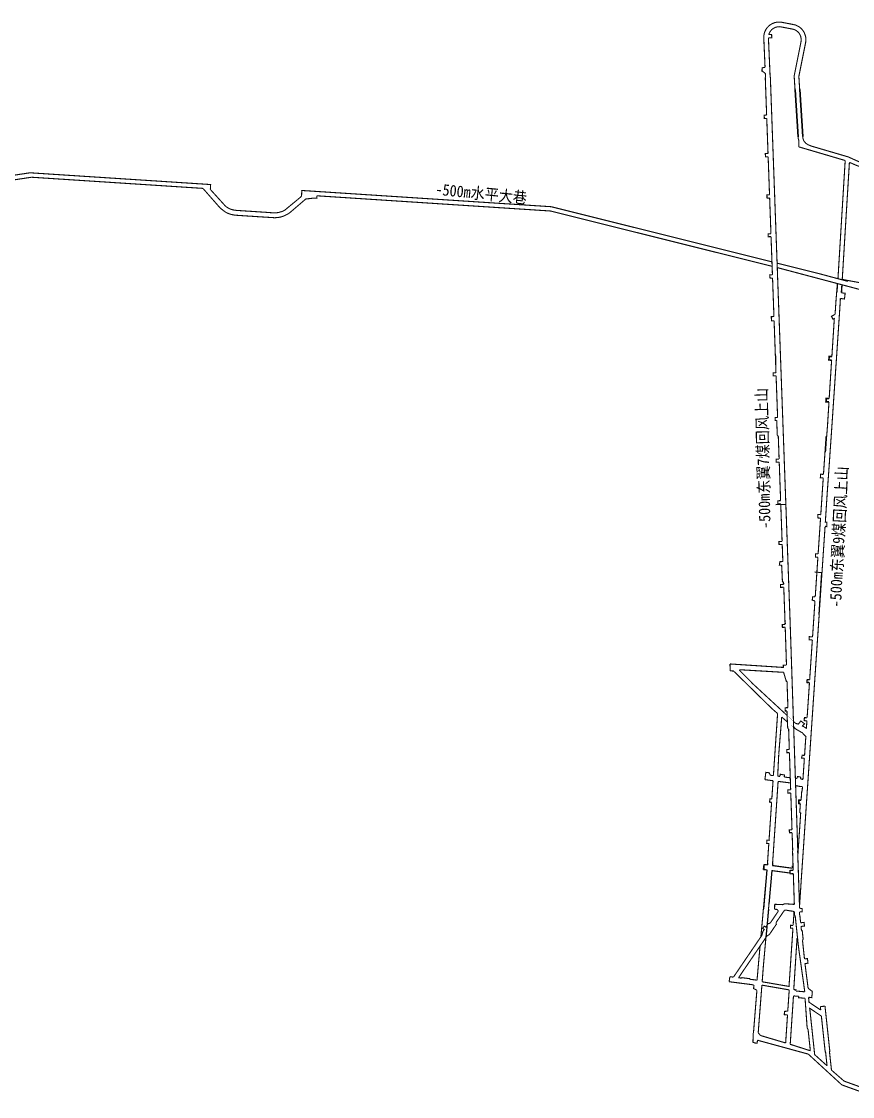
# Model space of a CAD drawing. Extents: x 39491721 to 39501025, y 3850790 to 3853755.
# Drawn here: x 39497289 to 39498057, y 3850892 to 3851884 of the extents above; entities that cross this region are included whole.
import ezdxf

# ---------------------------------------------------------------- set-up
doc = ezdxf.new("R2010")
doc.units = 0
doc.header["$MEASUREMENT"] = 0
for name, color, linetype in [('2018年1月新测点', 7, 'Continuous'), ('7煤煤巷', 7, 'Continuous'), ('9煤煤巷', 7, 'Continuous'), ('岩巷', 7, 'Continuous'), ('岩巷道名', 7, 'Continuous'), ('月末色框', 7, 'Continuous'), ('煤巷', 7, 'Continuous')]:
    doc.layers.add(name, color=color, linetype=linetype)
doc.styles.add('HZ', font='', dxfattribs={"width": 0.8})
doc.styles.get('HZ').set_extended_font_data('SimSun')

msp = doc.modelspace()

# ---------------------------------------------------------------- linework, layer by layer
at = {"color": 24}
for points in [[(39498006.33, 3851777.76), (39498003.55, 3851821)], [(39498006.87, 3851777.77), (39498004.09, 3851821.01)], [(39498010.62, 3851778.03), (39498007.84, 3851821.27)], [(39498011.16, 3851778.05), (39498008.38, 3851821.29)]]:
    msp.add_lwpolyline(points, dxfattribs=at)
at = {"color": 7}
msp.add_lwpolyline([(39497995.06, 3851438.11), (39497985.66, 3851437.77)], dxfattribs=at)
for centre in [(39497991.88, 3851367.26), (39497992.56, 3851366.44)]:
    msp.add_circle(centre, 0.1, dxfattribs=at)
at = {"layer": '2018年1月新测点', "color": 7}
for points in [[(39497985.37, 3851575.48), (39497985.64, 3851568.14)], [(39498028.4, 3851375.19), (39498021.88, 3851375.62)]]:
    msp.add_lwpolyline(points, dxfattribs=at)
at = {"layer": '7煤煤巷', "color": 7}
for p, q in [((39497974.41, 3851101.33), (39497975.14, 3851105.98)), ((39497975.14, 3851105.98), (39497977.96, 3851105.6)), ((39497975.14, 3851105.98), (39497977.96, 3851105.6)), ((39497978.12, 3851107.37), (39497977.96, 3851105.6)), ((39497982.8, 3851106.96), (39497982.62, 3851104.96)), ((39497977.54, 3851100.91), (39497974.34, 3851065.05)), ((39497974.41, 3851101.33), (39497977.54, 3851100.91)), ((39497982.21, 3851100.28), (39497979.45, 3851069.37)), ((39497979.03, 3851064.69), (39497976.66, 3851038.52))]:
    msp.add_line(p, q, dxfattribs=at)
at = {"layer": '7煤煤巷', "color": 0}
for p, q in [((39497982.21, 3851100.28), (39497998.31, 3851098.11)), ((39497982.72, 3851104.95), (39497998.7, 3851102.8))]:
    msp.add_line(p, q, dxfattribs=at)
at = {"layer": '7煤煤巷', "color": 7, "const_width": 1}
for points in [[(39497976.03, 3851832.67), (39497977.3, 3851797.82)], [(39497980.73, 3851832.84), (39497982.27, 3851790.5), (39497983.96, 3851743.74)], [(39497977.3, 3851797.82), (39497975.07, 3851797.74), (39497975.18, 3851794.55), (39497977.41, 3851794.63)], [(39497977.41, 3851794.63), (39497977.57, 3851790.33), (39497978.59, 3851762.25)], [(39497978.59, 3851762.25), (39497976.09, 3851762.16), (39497976.2, 3851759.16), (39497978.7, 3851759.25)], [(39497978.7, 3851759.25), (39497979.27, 3851743.57)], [(39497979.27, 3851743.57), (39497979.41, 3851739.53)], [(39497979.41, 3851739.53), (39497979.97, 3851724.19)], [(39497984.17, 3851738.2), (39497988.1, 3851629.77)], [(39497979.97, 3851724.19), (39497977.57, 3851724.1), (39497977.68, 3851721.11), (39497980.08, 3851721.19)], [(39497980.08, 3851721.19), (39497981.28, 3851688.13)], [(39497981.33, 3851688.13), (39497978.64, 3851688.03), (39497978.73, 3851685.43), (39497981.37, 3851685.53)], [(39497981.37, 3851685.53), (39497982.66, 3851650.26)], [(39497982.67, 3851650.26), (39497980.17, 3851650.17), (39497980.47, 3851647.17), (39497982.76, 3851647.26)], [(39497982.76, 3851647.26), (39497983.41, 3851629.6)], [(39497988.1, 3851629.77), (39497989.27, 3851597.72)], [(39497984.2, 3851607.83), (39497984.62, 3851596.08)], [(39497985.64, 3851568.14), (39497985.94, 3851559.8)], [(39497990.33, 3851568.31), (39497995.06, 3851438.11)], [(39497985.94, 3851559.8), (39497983.25, 3851559.71), (39497983.35, 3851557.01), (39497986.04, 3851557.11)], [(39497986.04, 3851557.11), (39497987.44, 3851518.51)], [(39497987.44, 3851518.51), (39497985.1, 3851518.42), (39497985.2, 3851515.78), (39497986.63, 3851515.83)], [(39497988.07, 3851501.06), (39497987.12, 3851502.39), (39497986.63, 3851515.83)], [(39497988.07, 3851501.06), (39497988.83, 3851480.09)], [(39497988.83, 3851480.09), (39497986.09, 3851479.99), (39497986.19, 3851477.3), (39497988.93, 3851477.4)], [(39497988.93, 3851477.4), (39497990.22, 3851441.79)], [(39497990.22, 3851441.79), (39497987.62, 3851441.69), (39497987.73, 3851438.89), (39497990.32, 3851438.99)], [(39497990.34, 3851438.65), (39497991.59, 3851404.2)], [(39497995.06, 3851438.11), (39497999.02, 3851329.09)], [(39497991.59, 3851404.2), (39497988.65, 3851404.09), (39497988.75, 3851401.29), (39497991.69, 3851401.4)], [(39497991.69, 3851401.4), (39497992.27, 3851385.52)], [(39497992.27, 3851385.52), (39497989.53, 3851385.42), (39497989.06, 3851382.22), (39497991.26, 3851382.34)], [(39497991.13, 3851382.34), (39497991.45, 3851376.9), (39497991.62, 3851372.4), (39497991.88, 3851367.26), (39497992.98, 3851365.93), (39497993.03, 3851364.53)], [(39497993.03, 3851364.53), (39497990.09, 3851364.42), (39497990.19, 3851361.72), (39497993.13, 3851361.83)], [(39497993.13, 3851361.83), (39497994.32, 3851328.92)], [(39497994.46, 3851324.89), (39497991.84, 3851324.8), (39497991.75, 3851327.4), (39497994.37, 3851327.48)], [(39497994.46, 3851324.89), (39497995.63, 3851289.94)], [(39497999.02, 3851329.09), (39498001.42, 3851257.81)], [(39497943.48, 3851291.01), (39497993, 3851287.78)], [(39497943.53, 3851284.63), (39497943.53, 3851284.63), (39497943.53, 3851284.63), (39497943.53, 3851284.63), (39497946.76, 3851284.48)], [(39497952.22, 3851285.69), (39497992.97, 3851283.28)], [(39497992.69, 3851287.62), (39497992.74, 3851289.84), (39497995.63, 3851289.94)], [(39497992.8, 3851287.8), (39497992.74, 3851289.84), (39497995.63, 3851289.94)], [(39497992.97, 3851283.28), (39497995.44, 3851274.99), (39497996.14, 3851275.01)], [(39497996.14, 3851275.01), (39497996.72, 3851257.66)], [(39497996.72, 3851257.66), (39497996.95, 3851250.67)], [(39498001.42, 3851257.81), (39498006.09, 3851118.74)], [(39497996.06, 3851247.64), (39497994.56, 3851247.59), (39497994.46, 3851250.59), (39497996.95, 3851250.67)], [(39497996.06, 3851247.64), (39497996.51, 3851236.37), (39497996.79, 3851231.71), (39497997.62, 3851230.74), (39497998.25, 3851212.05)], [(39497998.25, 3851212.05), (39497995.96, 3851211.97), (39497996.06, 3851209.08), (39497998.35, 3851209.15)], [(39497998.35, 3851209.15), (39497999.51, 3851174.8)], [(39497999.51, 3851174.8), (39497996.89, 3851174.71), (39497996.99, 3851171.81), (39497999.6, 3851171.9)], [(39497999.6, 3851171.9), (39498000.75, 3851137.88)], [(39498000.75, 3851137.88), (39497998.25, 3851137.8), (39497998.34, 3851135.2), (39498000.83, 3851135.28)], [(39498000.83, 3851135.28), (39498001.4, 3851118.59)], [(39497975.14, 3851105.98), (39497974.84, 3851101.29)], [(39497975.14, 3851105.98), (39497977.96, 3851105.59)], [(39497978.12, 3851107.37), (39497977.96, 3851105.59)], [(39497982.94, 3851106.94), (39497982.76, 3851104.95)], [(39497977.53, 3851100.7), (39497974.34, 3851065.05)], [(39497974.41, 3851101.33), (39497977.54, 3851100.9)], [(39497982.21, 3851100.28), (39497979.03, 3851064.69)], [(39498002.94, 3851069.01), (39497994.07, 3851069.64), (39497992.01, 3851068.78), (39497984.71, 3851069.14)], [(39497974.34, 3851065.25), (39497972, 3851039.13)], [(39497979.04, 3851064.94), (39497977.67, 3851049.68)], [(39497984.66, 3851064.54), (39497987.03, 3851064.39)], [(39498003.43, 3851059.21), (39498002.95, 3851059.19), (39498002.86, 3851062.08), (39498001.43, 3851062.76), (39497998.93, 3851063.03), (39497995.7, 3851063.65), (39497993.93, 3851063.72), (39497992.4, 3851061.66)], [(39498007.65, 3851065.61), (39498010.15, 3851065.04), (39498010.11, 3851062.3), (39498007.72, 3851061.98)], [(39498007.72, 3851061.98), (39498007.75, 3851059.33)], [(39497976.66, 3851038.52), (39497974.34, 3851012.67)], [(39497971.23, 3851030.52), (39497969.66, 3851013.09)], [(39497969.66, 3851013.03), (39497968.45, 3850999.07), (39497968.45, 3850999.07), (39497968.45, 3850999.07)], [(39497969.66, 3851013.03), (39497968.45, 3850999.07), (39497968.45, 3850999.07), (39497968.45, 3850999.07)], [(39497974.34, 3851012.67), (39497973.17, 3850997.58)], [(39497974.34, 3851012.67), (39497973.17, 3850997.58)], [(39497942.68, 3850997.53), (39497943.31, 3851002.38)], [(39497973.17, 3850997.58), (39497997.92, 3850993.3)], [(39497968.29, 3850989.81), (39497965.22, 3850991.38), (39497965.61, 3850994.43), (39497965.64, 3850994.69)], [(39497968.29, 3850989.81), (39497965.22, 3850991.38), (39497965.61, 3850994.43), (39497965.64, 3850994.69)], [(39497968.29, 3850989.81), (39497967.99, 3850985.7)], [(39497972.93, 3850994.48), (39497972.09, 3850983.65)], [(39497972.93, 3850994.48), (39497998.16, 3850990.09)]]:
    msp.add_lwpolyline(points, dxfattribs=at)
at = {"layer": '7煤煤巷', "color": 0, "const_width": 1}
for points in [[(39498001.23, 3851118.57), (39498001.84, 3851100.52)], [(39498005.93, 3851118.73), (39498007.72, 3851065.59)], [(39497982.2, 3851100.26), (39497998.31, 3851098.05)], [(39497982.62, 3851104.96), (39497998.73, 3851102.78)], [(39498001.84, 3851100.52), (39497998.82, 3851100.42), (39497998.92, 3851097.32), (39498001.95, 3851097.42)], [(39498001.95, 3851097.42), (39498002.9, 3851068.92)]]:
    msp.add_lwpolyline(points, dxfattribs=at)
at = {"layer": '9煤煤巷', "color": 7, "const_width": 1}
for points in [[(39498049.86, 3851755.8), (39498043.18, 3851646.68)], [(39498399.7, 3851665.8), (39498095.42, 3851746.59), (39498062.57, 3851754.69), (39498052.65, 3851759.14)], [(39498052.85, 3851739.23), (39498053.77, 3851754.25)], [(39498047.12, 3851645.62), (39498052.85, 3851739.23)], [(39498042.59, 3851641.7), (39498041.99, 3851634.19)], [(39498042.59, 3851641.7), (39498041.99, 3851634.19)], [(39498042.91, 3851641.84), (39498042.31, 3851634.33)], [(39498047.15, 3851646.03), (39498123.63, 3851631.82)], [(39498041.99, 3851634.18), (39498041.36, 3851626.36)], [(39498046.21, 3851633.68), (39498049.82, 3851633.25), (39498049.19, 3851627.99), (39498045.41, 3851628.44)], [(39498046.21, 3851633.68), (39498049.82, 3851633.25), (39498049.19, 3851627.99), (39498045.41, 3851628.44)], [(39498046.21, 3851633.68), (39498046.71, 3851641.04)], [(39498046.21, 3851633.68), (39498046.71, 3851641.04)], [(39498046.53, 3851633.83), (39498047.03, 3851641.19)], [(39498041.36, 3851626.36), (39498040.51, 3851613.72)], [(39498044.44, 3851612.39), (39498045.22, 3851624.42), (39498045.42, 3851628.65)], [(39498036.96, 3851501.47), (39498044.44, 3851612.39)], [(39498040.51, 3851613.72), (39498037.16, 3851611.97), (39498038.55, 3851609.32), (39498039.82, 3851609.98)], [(39498040.51, 3851613.72), (39498037.16, 3851611.97), (39498038.55, 3851609.32), (39498040.28, 3851610.22)], [(39498037.56, 3851574.81), (39498038.34, 3851586.92), (39498039.82, 3851609.98)], [(39498035.06, 3851535.91), (39498035.75, 3851547.06), (39498037.34, 3851571.52)], [(39498032.5, 3851498.33), (39498033.5, 3851510.54), (39498034.88, 3851532.91)], [(39498029.81, 3851466), (39498032.18, 3851501.18)], [(39498032.5, 3851498.33), (39498031.73, 3851486.72)], [(39498035.91, 3851486.7), (39498036.96, 3851501.47)], [(39498034.97, 3851472.7), (39498035.91, 3851486.7)], [(39498033.21, 3851448.2), (39498034.97, 3851472.7)], [(39498029.81, 3851466), (39498027.12, 3851466.18), (39498026.91, 3851462.99), (39498029.59, 3851462.8)], [(39498027.3, 3851428.83), (39498029.59, 3851462.8)], [(39498031.49, 3851421.36), (39498033.21, 3851448.2)], [(39498027.09, 3851425.64), (39498024.49, 3851425.81), (39498024.71, 3851429), (39498027.3, 3851428.83)], [(39498024.86, 3851392.57), (39498027.09, 3851425.64)], [(39498028.42, 3851375.18), (39498031.27, 3851417.87)], [(39498031.3, 3851418.2), (39498032.81, 3851417.83), (39498032.94, 3851421.79), (39498031.55, 3851421.89)], [(39498024.65, 3851389.48), (39498022.36, 3851389.63), (39498022.57, 3851392.73), (39498024.86, 3851392.57)], [(39498023.71, 3851375.5), (39498024.65, 3851389.48)], [(39498022.21, 3851353.19), (39498023.71, 3851375.5)], [(39498025.81, 3851336.71), (39498028.4, 3851375.19)], [(39498021.94, 3851349.2), (39498019.48, 3851349.87), (39498019.68, 3851352.86), (39498022.21, 3851353.19)], [(39498021.14, 3851337.25), (39498021.94, 3851349.2)], [(39498019.71, 3851316), (39498021.14, 3851337.25)], [(39498020.49, 3851257.61), (39498025.86, 3851336.71)], [(39498019.71, 3851316), (39498016.71, 3851316.2), (39498016.52, 3851313.41), (39498019.52, 3851313.21)], [(39498017.04, 3851276.42), (39498019.52, 3851313.21)], [(39497943.53, 3851284.63), (39497943.48, 3851291.01)], [(39498016.86, 3851273.72), (39498014.46, 3851273.89), (39498014.65, 3851276.58)], [(39498017.04, 3851276.42), (39498014.65, 3851276.58), (39498014.46, 3851273.89)], [(39498015.8, 3851257.93), (39498016.86, 3851273.72)], [(39498011.45, 3851123.39), (39498020.49, 3851257.61)], [(39498014.68, 3851241.32), (39498015.8, 3851257.93)], [(39498014.68, 3851241.32), (39498012.18, 3851241.48), (39498011.99, 3851238.69), (39498014.49, 3851238.52)], [(39498014.03, 3851231.72), (39498014.49, 3851238.52)], [(39498012.34, 3851206.59), (39498013.51, 3851223.92)], [(39497984.89, 3851207.77), (39497983.55, 3851187.91)], [(39497988.42, 3851207.57), (39497988.48, 3851207.56), (39497987.52, 3851187.4)], [(39498012.34, 3851206.59), (39498010.14, 3851206.74), (39498009.57, 3851204.17), (39498012.16, 3851204)], [(39498010.84, 3851184.4), (39498012.16, 3851204)], [(39497975.69, 3851184.18), (39497976.56, 3851190.92), (39497979.73, 3851190.52), (39497980.66, 3851188.28)], [(39497976.29, 3851188.84), (39497976.56, 3851190.92), (39497979.73, 3851190.52), (39497980.66, 3851188.28)], [(39497980.66, 3851188.28), (39497983.55, 3851187.91)], [(39497980.66, 3851188.28), (39497983.55, 3851187.91)], [(39497987.52, 3851187.4), (39497989.56, 3851187.14)], [(39497989.56, 3851187.14), (39497989.82, 3851189.19), (39497993.73, 3851188.47), (39497993.63, 3851186.61)], [(39497993.63, 3851186.61), (39497999.13, 3851185.91)], [(39498003.85, 3851185.3), (39498005.16, 3851185.13)], [(39498008.8, 3851184.66), (39498008.68, 3851186.56), (39498005.85, 3851187.1), (39498005.16, 3851185.13)], [(39497975.69, 3851184.18), (39497980.42, 3851183.61)], [(39497975.69, 3851184.18), (39497980.42, 3851183.61)], [(39497980.42, 3851183.57), (39497983.23, 3851183.21)], [(39497980.42, 3851183.57), (39497983.23, 3851183.21)], [(39497983.23, 3851183.21), (39497982.09, 3851166.3)], [(39497987.9, 3851182.61), (39497985.1, 3851141.03)], [(39497987.91, 3851182.61), (39497991.33, 3851182.17)], [(39497991.33, 3851182.17), (39497999.41, 3851181.13)], [(39498004.1, 3851178.87), (39498004.1, 3851178.87), (39498004.45, 3851178.68), (39498007.45, 3851178.01), (39498009.68, 3851177.85), (39498010.4, 3851177.85)], [(39498008.8, 3851184.66), (39498010.93, 3851184.39)], [(39498010.11, 3851173.49), (39498010.4, 3851177.85)], [(39497982.09, 3851166.3), (39497980.25, 3851166.43), (39497980.04, 3851163.33), (39497981.88, 3851163.21)], [(39498010.21, 3851173.46), (39498009.71, 3851173.45), (39498009.15, 3851165.14)], [(39497981.88, 3851163.21), (39497980.41, 3851141.35)], [(39498008.78, 3851153.74), (39498007.88, 3851153.8), (39498008.45, 3851162.18)], [(39498006.76, 3851123.71), (39498008.78, 3851153.74)], [(39497980.41, 3851141.35), (39497979.52, 3851128.21), (39497977.6, 3851128.36), (39497977.36, 3851125.27), (39497979.31, 3851125.09), (39497977.99, 3851105.51)], [(39497985.1, 3851141.03), (39497982.66, 3851104.98)], [(39498006.1, 3851113.87), (39498006.76, 3851123.71)], [(39497984.66, 3851064.54), (39497984.71, 3851069.14)], [(39497988.13, 3851062.85), (39497987.03, 3851064.39)], [(39498001.77, 3851049.57), (39498002.62, 3851062.2)], [(39498001.77, 3851049.57), (39497999.46, 3851049.72), (39497999.29, 3851047.08), (39498001.59, 3851046.92)], [(39498001.59, 3851046.92), (39497999.49, 3851015.79)], [(39498001.59, 3851046.92), (39497999.75, 3851019.57)], [(39498002.35, 3850990.36), (39498002.35, 3850990.36), (39498005.38, 3851037.83)], [(39497997.95, 3850992.91), (39497999.49, 3851015.79)], [(39497942.7, 3850997.64), (39497965.39, 3850994.72)], [(39497946.66, 3851001.87), (39497943.3, 3851002.3)], [(39497946.09, 3850997.2), (39497946.09, 3850997.2), (39497965.39, 3850994.72)], [(39497954.39, 3851000.87), (39497951.33, 3851001.27)], [(39497961.33, 3850999.98), (39497961.4, 3851000.48), (39497954.46, 3851001.37), (39497954.39, 3851000.87)], [(39497968.28, 3850999.09), (39497961.33, 3850999.98)], [(39497997.89, 3850986.1), (39497998.16, 3850990.09)], [(39498002.35, 3850990.36), (39498004.39, 3850990.21), (39498004.31, 3850989.06)], [(39498012.54, 3850988.32), (39498004.31, 3850989.06)], [(39498015.62, 3850991.61), (39498018.78, 3850989.17), (39498019.55, 3850988.78)], [(39498016.73, 3850990.75), (39498018.78, 3850989.17), (39498019.55, 3850988.78)], [(39498016.73, 3850990.75), (39498018.78, 3850989.17), (39498019.55, 3850988.78)], [(39498016.73, 3850990.75), (39498018.78, 3850989.17), (39498019.55, 3850988.78)], [(39498019.55, 3850988.78), (39498018.96, 3850982.45)], [(39498006.94, 3850984.11), (39498002.09, 3850984.55)], [(39498006.94, 3850984.11), (39498006.83, 3850982.89), (39498012.8, 3850982.32)], [(39498019.01, 3850982.99), (39498015.98, 3850983.26)]]:
    msp.add_lwpolyline(points, dxfattribs=at)
at = {"layer": '9煤煤巷', "color": 7}
msp.add_lwpolyline([(39498025.86, 3851336.71), (39498028.42, 3851375.18)], dxfattribs=at)
at = {"layer": '9煤煤巷', "color": 0, "const_width": 1}
for points in [[(39498009.65, 3851097.22), (39498011.45, 3851123.39)], [(39497998.31, 3851098.05), (39497998.9, 3851097.98)], [(39497998.69, 3851102.72), (39498000.79, 3851102.46)], [(39498000.79, 3851102.45), (39498001.01, 3851104.24), (39498001.72, 3851104.15)], [(39498007.56, 3851065.63), (39498009.65, 3851097.22)]]:
    msp.add_lwpolyline(points, dxfattribs=at)
at = {"layer": '岩巷', "color": 24, "const_width": 1}
for points in [[(39498006.28, 3851778.04), (39498006.51, 3851776.1), (39498007.14, 3851773.76), (39498007.04, 3851768.4)], [(39498010.58, 3851778.38), (39498010.89, 3851776.1), (39498011.67, 3851773.91), (39498013.52, 3851771.69), (39498015.49, 3851770.41), (39498018.66, 3851769.11)], [(39497997.01, 3850973.03), (39497997.89, 3850986.1)], [(39498001.3, 3850972.74), (39498002.09, 3850984.55)], [(39497996.83, 3850970.43), (39497993.81, 3850970.24), (39497993.61, 3850967.24), (39497996.6, 3850967.04)], [(39497994.85, 3850941.09), (39497996.6, 3850967.04)], [(39497996.83, 3850970.43), (39497997, 3850972.92)], [(39497999.07, 3850939.74), (39498001.3, 3850972.74)]]:
    msp.add_lwpolyline(points, dxfattribs=at)
at = {"layer": '岩巷', "color": 23}
for points, const_width in [([(39498007.04, 3851768.4), (39498029.35, 3851761.86)], 1), ([(39498464.93, 3851664.73), (39498455.36, 3851655.01), (39498446.82, 3851653.03), (39498399.7, 3851665.8), (39498095.42, 3851746.59), (39498062.57, 3851754.69), (39498052.65, 3851759.14), (39498018.66, 3851769.11)], 1), ([(39498029.35, 3851761.86), (39498049.86, 3851755.8)], 1), ([(39498053.77, 3851754.12), (39498061.26, 3851750.89), (39498094.43, 3851742.71), (39498402.05, 3851661.02)], 1), ([(39497029.27, 3851705.68), (39497056.98, 3851709.41), (39497082.21, 3851713.03), (39497122.71, 3851719.02), (39497246.69, 3851736.86), (39497296.87, 3851744.48)], 1), ([(39497318.27, 3851743.09), (39497296.87, 3851744.48)], 1), ([(39497398.8, 3851737.85), (39497316.84, 3851743.18)], 1), ([(39496927.2, 3851684.35), (39497298.29, 3851740.38)], 1), ([(39497456.63, 3851730.08), (39497298.29, 3851740.38)], 1), ([(39497318.43, 3851739.07), (39497456.63, 3851730.08)], 1), ([(39497464.23, 3851733.59), (39497398.8, 3851737.85)], 1), ([(39497463.72, 3851734.09), (39497463.46, 3851729.13)], 1), ([(39497471.79, 3851712.8), (39497456.63, 3851730.08)], 1), ([(39497477.46, 3851713.65), (39497463.46, 3851729.13)], 1), ([(39497547.73, 3851722.85), (39497544.36, 3851719.97)], 1), ([(39497668, 3851720.33), (39497547.37, 3851728.19)], 1), ([(39497547.94, 3851728.53), (39497547.73, 3851722.85)], 1), ([(39497558.94, 3851721.12), (39497551.61, 3851720.26)], 1), ([(39497561.88, 3851723.23), (39497561.73, 3851720.94), (39497558.94, 3851721.12)], 1), ([(39497600.66, 3851720.71), (39497561.88, 3851723.23)], 1), ([(39497777.66, 3851709.19), (39497561.88, 3851723.23)], 1), ([(39497632.57, 3851722.64), (39497601.14, 3851724.68)], 1), ([(39497982.22, 3851662.24), (39497778.28, 3851713.16), (39497632.57, 3851722.64)], 1), ([(39497471.81, 3851712.82), (39497472.99, 3851711.56), (39497476.89, 3851708.59)], 1), ([(39497487.42, 3851709.8), (39497485.4, 3851710.03), (39497483.49, 3851710.51), (39497481.9, 3851711.03), (39497480.21, 3851711.81), (39497478.51, 3851712.83), (39497477.46, 3851713.65)], 1), ([(39497544.21, 3851719.84), (39497532.08, 3851709.86)], 1), ([(39497546.88, 3851716.21), (39497537.67, 3851708.32)], 1), ([(39497551.61, 3851720.26), (39497546.88, 3851716.21)], 1), ([(39497487.1, 3851705.24), (39497485.02, 3851705.53), (39497482.78, 3851706.02), (39497480.66, 3851706.67), (39497478.19, 3851707.73), (39497476.89, 3851708.59)], 1), ([(39497493.4, 3851704.87), (39497487.08, 3851705.28)], 1), ([(39497493.85, 3851709.35), (39497487.37, 3851709.77)], 1), ([(39497503.3, 3851704.22), (39497493.4, 3851704.87)], 1), ([(39497504.94, 3851708.63), (39497493.85, 3851709.35)], 1), ([(39497497.37, 3851704.61), (39497495.7, 3851704.72)], 0.5), ([(39497497.76, 3851709.09), (39497495.99, 3851709.21)], 0.5), ([(39497518.89, 3851703.24), (39497511.81, 3851703.67), (39497508.51, 3851703.89), (39497503.3, 3851704.22)], 1), ([(39497519.29, 3851707.64), (39497514.19, 3851708.03), (39497510.89, 3851708.24), (39497504.94, 3851708.63)], 1), ([(39497531.52, 3851704.67), (39497529.17, 3851703.81), (39497526.38, 3851703.26), (39497522.9, 3851702.96), (39497519.7, 3851703.2), (39497518.89, 3851703.24)], 1), ([(39497532.08, 3851709.86), (39497529.88, 3851708.82), (39497527.01, 3851707.97), (39497524.56, 3851707.54), (39497521.96, 3851707.51), (39497519.29, 3851707.64)], 1), ([(39497537.7, 3851708.36), (39497536.67, 3851707.53), (39497535.85, 3851706.93), (39497534.87, 3851706.29), (39497531.52, 3851704.67)], 1), ([(39497982.37, 3851658.12), (39497777.66, 3851709.19)], 1), ([(39498025.5, 3851651.44), (39497986.97, 3851661.06)], 1), ([(39498081.72, 3851631.86), (39497987.12, 3851656.94)], 1), ([(39498052.28, 3851644.24), (39498025.5, 3851651.44)], 1), ([(39497962.09, 3851269.49), (39497946.76, 3851284.48)], 1), ([(39497964.46, 3851272.83), (39497951.89, 3851285.47)], 1), ([(39497982.16, 3851249.8), (39497962.03, 3851269.53)], 1), ([(39497996.22, 3851243.43), (39497964.44, 3851272.81)], 1), ([(39497987.42, 3851245.26), (39497982.16, 3851249.8)], 1), ([(39497987.42, 3851245.26), (39497984.89, 3851207.77)], 1), ([(39497991.24, 3851241.96), (39497988.48, 3851207.53)], 1), ([(39497996.93, 3851237.03), (39497991.24, 3851241.96)], 1), ([(39497996.36, 3851243.56), (39498001.75, 3851238.28)], 0.075), ([(39498002, 3851232.44), (39497996.69, 3851237.64)], 0.075), ([(39498004.04, 3851236.2), (39498002.08, 3851238.01)], 1), ([(39498004.04, 3851236.2), (39498006.36, 3851235.47)], 1), ([(39498009.98, 3851233.34), (39498012.33, 3851235.71), (39498008.88, 3851238.41), (39498006.31, 3851235.09)], 1), ([(39498004.33, 3851230.87), (39498002.26, 3851232.77)], 1), ([(39498003.87, 3851231.17), (39498004.79, 3851230.58), (39498010.41, 3851227.37), (39498011.42, 3851226.04), (39498013.96, 3851223.65)], 1), ([(39498014.4, 3851231.34), (39498010.39, 3851233.85)], 1), ([(39497980.6, 3851051.77), (39497988.13, 3851062.85)], 1), ([(39497985.99, 3851052.22), (39497992.4, 3851061.66)], 1), ([(39498003.64, 3851058.9), (39498006.78, 3851029.19)], 1), ([(39498007.91, 3851059.39), (39498008.7, 3851052.06)], 1), ([(39497972.84, 3851040.36), (39497973.89, 3851044.13), (39497975.07, 3851045.86), (39497973.66, 3851046.82), (39497975.12, 3851048.97), (39497976.53, 3851048.01), (39497978.72, 3851051.24), (39497980.6, 3851051.77)], 1), ([(39497977.44, 3851039.65), (39497979.87, 3851041.27), (39497986.28, 3851050.7), (39497985.99, 3851052.22)], 1), ([(39498009.06, 3851048.68), (39498012.24, 3851049.02), (39498011.88, 3851052.4), (39498008.7, 3851052.06)], 1), ([(39498009.06, 3851048.68), (39498009.47, 3851044.8)], 1), ([(39497967.76, 3851032.89), (39497972.84, 3851040.36)], 1), ([(39497971.23, 3851030.52), (39497977.44, 3851039.65)], 1), ([(39498010.42, 3851035.85), (39498011.01, 3851036.92), (39498010.17, 3851044.88), (39498009.47, 3851044.8)], 1), ([(39497946.66, 3851001.87), (39497968.05, 3851033.32)], 1), ([(39497951.33, 3851001.27), (39497971.52, 3851030.95)], 1), ([(39498006.81, 3851029.18), (39498012.54, 3850988.32)], 1), ([(39498010.42, 3851035.85), (39498011.07, 3851029.56)], 1), ([(39498011.09, 3851029.63), (39498012.25, 3851018.7)], 1), ([(39498012.25, 3851018.7), (39498015.03, 3851019), (39498015.48, 3851014.72), (39498012.55, 3851014.39)], 1), ([(39498012.7, 3851014.4), (39498015.62, 3850991.61)], 1), ([(39497967.98, 3850985.67), (39497965.13, 3850950.23)], 1), ([(39497972.24, 3850985.65), (39497969.51, 3850950.52)], 1), ([(39498012.8, 3850982.32), (39498014.71, 3850955.1), (39498015.62, 3850953.18), (39498017.67, 3850933.9)], 1), ([(39498015.95, 3850979.08), (39498027.27, 3850971.46)], 1), ([(39498015.99, 3850983.34), (39498016.56, 3850977.93)], 1), ([(39498016.58, 3850973.47), (39498027.87, 3850965.88)], 1), ([(39498017.11, 3850973.11), (39498021.67, 3850930.31)], 1), ([(39498026.94, 3850974.63), (39498031.21, 3850975.09)], 1), ([(39498026.94, 3850974.63), (39498027.27, 3850971.46)], 1), ([(39498031.21, 3850975.09), (39498033.59, 3850952.81)], 1), ([(39498027.87, 3850965.88), (39498029.31, 3850952.36)], 1), ([(39497964.73, 3850944.11), (39497964.95, 3850950.31)], 1), ([(39497969.51, 3850950.52), (39497971.64, 3850947.98)], 1), ([(39497994.85, 3850941.09), (39497971.64, 3850947.98)], 1), ([(39498029.31, 3850952.36), (39498030.83, 3850938.12)], 1), ([(39498033.59, 3850952.81), (39498035.18, 3850937.88)], 1), ([(39498487.48, 3850940.86), (39498485.51, 3850940.6), (39498407.25, 3850935.26), (39498348.43, 3850945.91), (39498328.41, 3850948.74), (39498309.13, 3850948.58), (39498277.06, 3850944.65), (39498252.38, 3850919.34), (39498173.58, 3850918.99), (39498113.72, 3850897.11), (39498075.71, 3850896.18), (39498048.87, 3850905.87), (39498037.19, 3850916.02)], 1), ([(39497968.8, 3850943.65), (39497968.59, 3850940.95), (39497966.59, 3850941.04), (39497964.64, 3850941.82), (39497964.73, 3850944.11)], 1), ([(39498253.5, 3850914.65), (39498174.3, 3850914.99), (39498114.48, 3850893.13), (39498075.06, 3850892.17), (39498046.76, 3850902.38), (39498015.76, 3850930.8), (39497968.8, 3850943.65)], 1), ([(39498017.67, 3850933.9), (39497999.08, 3850939.84)], 1), ([(39498030.83, 3850938.12), (39498031.38, 3850932.9), (39498031.73, 3850932.94), (39498033.11, 3850920.03)], 1), ([(39498035.18, 3850937.88), (39498035.66, 3850933.36), (39498035.31, 3850933.32), (39498037.19, 3850916.02)], 1), ([(39498033.11, 3850920.03), (39498021.67, 3850930.31)], 1)]:
    msp.add_lwpolyline(points, dxfattribs=dict(at, const_width=const_width))
at = {"layer": '月末色框', "color": 23, "const_width": 1}
for points in [[(39497991.53, 3851883.36), (39497989.76, 3851883.61), (39497988.28, 3851883.65), (39497986.76, 3851883.51), (39497984.66, 3851883.07), (39497982.31, 3851882.11), (39497980.56, 3851881.03), (39497979.2, 3851879.94), (39497977.9, 3851878.59), (39497976.79, 3851877.04), (39497975.6, 3851874.73), (39497975.02, 3851872.78), (39497974.69, 3851870.83), (39497974.66, 3851868.51)], [(39497991.47, 3851883.39), (39498001.97, 3851881.37)], [(39498013.3, 3851864.53), (39498013.5, 3851866.55), (39498013.51, 3851868.21), (39498013.34, 3851869.93), (39498012.88, 3851871.66), (39498012.08, 3851873.73), (39498011.06, 3851875.52), (39498009.57, 3851877.37), (39498007.93, 3851878.79), (39498006.38, 3851879.77), (39498003.9, 3851880.93), (39498002.07, 3851881.36)], [(39497978.9, 3851868.96), (39497982.04, 3851869.13), (39497981.89, 3851872.21), (39497979.29, 3851872.1)], [(39497990.66, 3851879.18), (39497989.21, 3851879.35), (39497987.51, 3851879.3), (39497985.46, 3851878.77), (39497984.34, 3851878.26), (39497983.12, 3851877.53), (39497981.98, 3851876.63), (39497981.1, 3851875.6), (39497980.46, 3851874.75), (39497979.87, 3851873.62), (39497979.52, 3851872.79), (39497979.25, 3851872.01)], [(39497990.65, 3851879.17), (39498001.16, 3851877.14)], [(39498008.99, 3851865.42), (39498009.23, 3851866.68), (39498009.18, 3851868.23), (39498008.83, 3851870.22), (39498008.31, 3851871.58), (39498007.34, 3851873.25), (39498006.48, 3851874.28), (39498005.23, 3851875.35), (39498003.99, 3851876.14), (39498002.79, 3851876.73), (39498001.16, 3851877.14)], [(39497974.66, 3851868.86), (39497975.36, 3851852.9)], [(39497978.96, 3851868.98), (39497979.66, 3851853.09)], [(39498002.82, 3851831.77), (39498002.75, 3851833.91), (39498003.07, 3851835.55), (39498009.06, 3851865.49)], [(39498007.13, 3851832.12), (39498007.11, 3851833.72), (39498007.42, 3851835.36), (39498013.28, 3851864.65)], [(39497975.36, 3851852.9), (39497975.85, 3851841.88)], [(39497979.66, 3851853.09), (39497980.44, 3851835.22)], [(39497976.1, 3851836.22), (39497973.51, 3851838.21), (39497972.94, 3851838.26), (39497973.14, 3851841.38), (39497975.85, 3851841.88)], [(39497976.1, 3851836.22), (39497976.27, 3851832.14)], [(39497980.44, 3851835.22), (39497980.57, 3851832.33)], [(39498003.55, 3851821), (39498003.03, 3851828.98), (39498002.84, 3851831.97)], [(39498007.84, 3851821.27), (39498007.33, 3851829.26), (39498007.13, 3851832.25)], [(39498006.33, 3851777.76), (39498003.55, 3851821)], [(39498010.62, 3851778.03), (39498007.84, 3851821.27)]]:
    msp.add_lwpolyline(points, dxfattribs=at)
at = {"layer": '月末色框', "color": 7}
for points, const_width in [([(39497983.41, 3851629.6), (39497984.05, 3851611.73)], 1), ([(39497984.05, 3851611.73), (39497981.61, 3851611.64), (39497981.75, 3851607.74), (39497984.2, 3851607.83)], 1), ([(39497984.62, 3851596.08), (39497985.64, 3851568.14)], 1), ([(39497989.27, 3851597.72), (39497990.33, 3851568.31)], 1), ([(39498037.56, 3851574.81), (39498035.04, 3851574.98), (39498034.82, 3851571.69), (39498037.34, 3851571.52)], 1.5), ([(39498035.06, 3851535.91), (39498032.32, 3851536.09), (39498032.12, 3851533.1), (39498034.88, 3851532.91)], 1.5)]:
    msp.add_lwpolyline(points, dxfattribs=dict(at, const_width=const_width))
at = {"layer": '煤巷', "color": 7}
for points, const_width in [([(39497980.73, 3851832.84), (39497984.17, 3851738.2)], 1), ([(39497994.32, 3851328.9), (39497994.37, 3851327.48)], 1.5), ([(39498016.86, 3851273.72), (39498014.46, 3851273.89)], 1.5), ([(39498009.15, 3851165.14), (39498007.15, 3851165.27), (39498006.95, 3851162.28), (39498008.45, 3851162.18)], 1.5)]:
    msp.add_lwpolyline(points, dxfattribs=dict(at, const_width=const_width))

# ---------------------------------------------------------------- texts
at = {"layer": '岩巷道名', "color": 7, "style": 'HZ', "width": 0.9}
for s, rotation, p in [('-500m水平大巷', 354.29538, (39497671.06, 3851724.3)), (' -500m东翼7煤回风上山', 91.40944, (39497981.12, 3851409.26)), (' -500m东翼9煤回风上山', 87.22082, (39498045.66, 3851336.59))]:
    msp.add_text(s, height=10.625, rotation=rotation, dxfattribs=at).set_placement(p)

doc.saveas('drawing.dxf')
